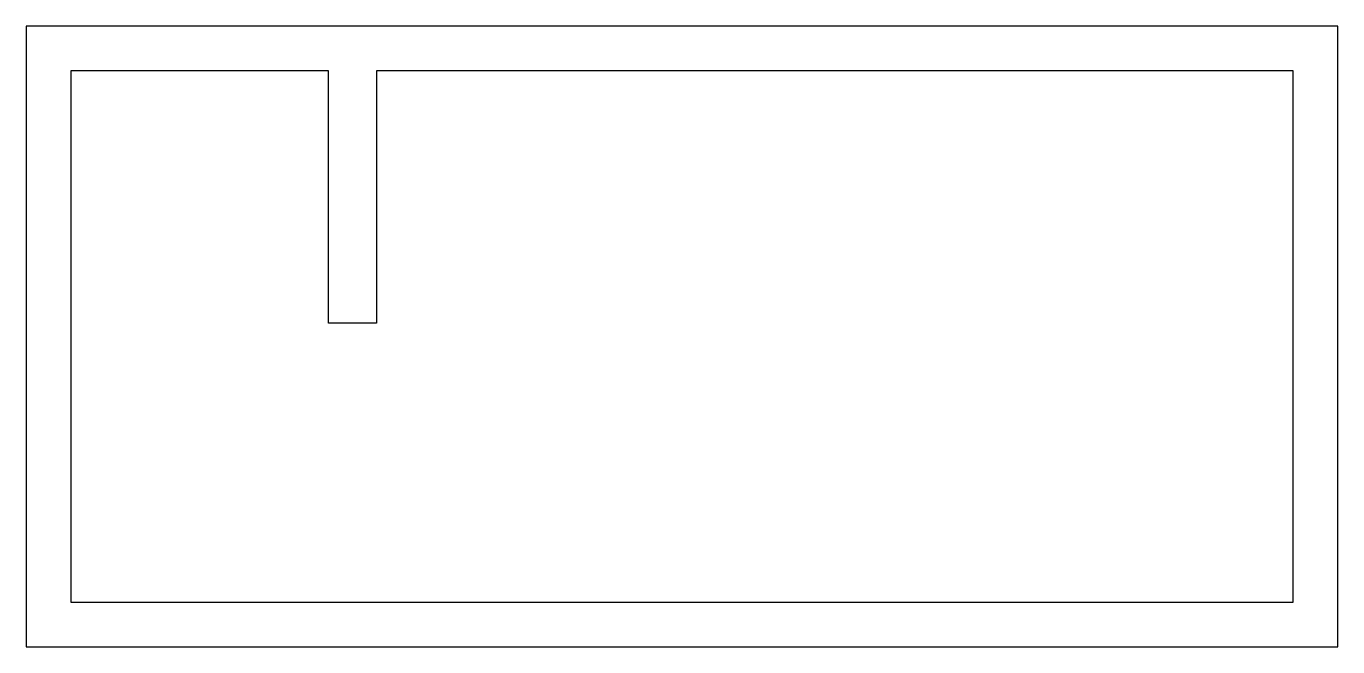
# Model space of a CAD drawing. Header units: millimetres. Extents: x 1742 to 3258, y 755 to 1472.
import ezdxf

# ---------------------------------------------------------------- set-up
doc = ezdxf.new("R2010")
doc.units = ezdxf.units.MM

msp = doc.modelspace()

# ---------------------------------------------------------------- linework, layer by layer
msp.add_lwpolyline([(1742.2, 755), (3257.5, 755), (3257.5, 1471.9), (1742.2, 1471.9)], close=True)
for points in [[(2091.6, 1420.5), (1793.6, 1420.5), (1793.6, 806.5), (3206.1, 806.5), (3206.1, 1420.5), (2146.8, 1420.5)], [(2146.8, 1420.5), (2146.8, 1128.9), (2091.6, 1128.9), (2091.6, 1420.5)]]:
    msp.add_lwpolyline(points)

doc.saveas('drawing.dxf')
